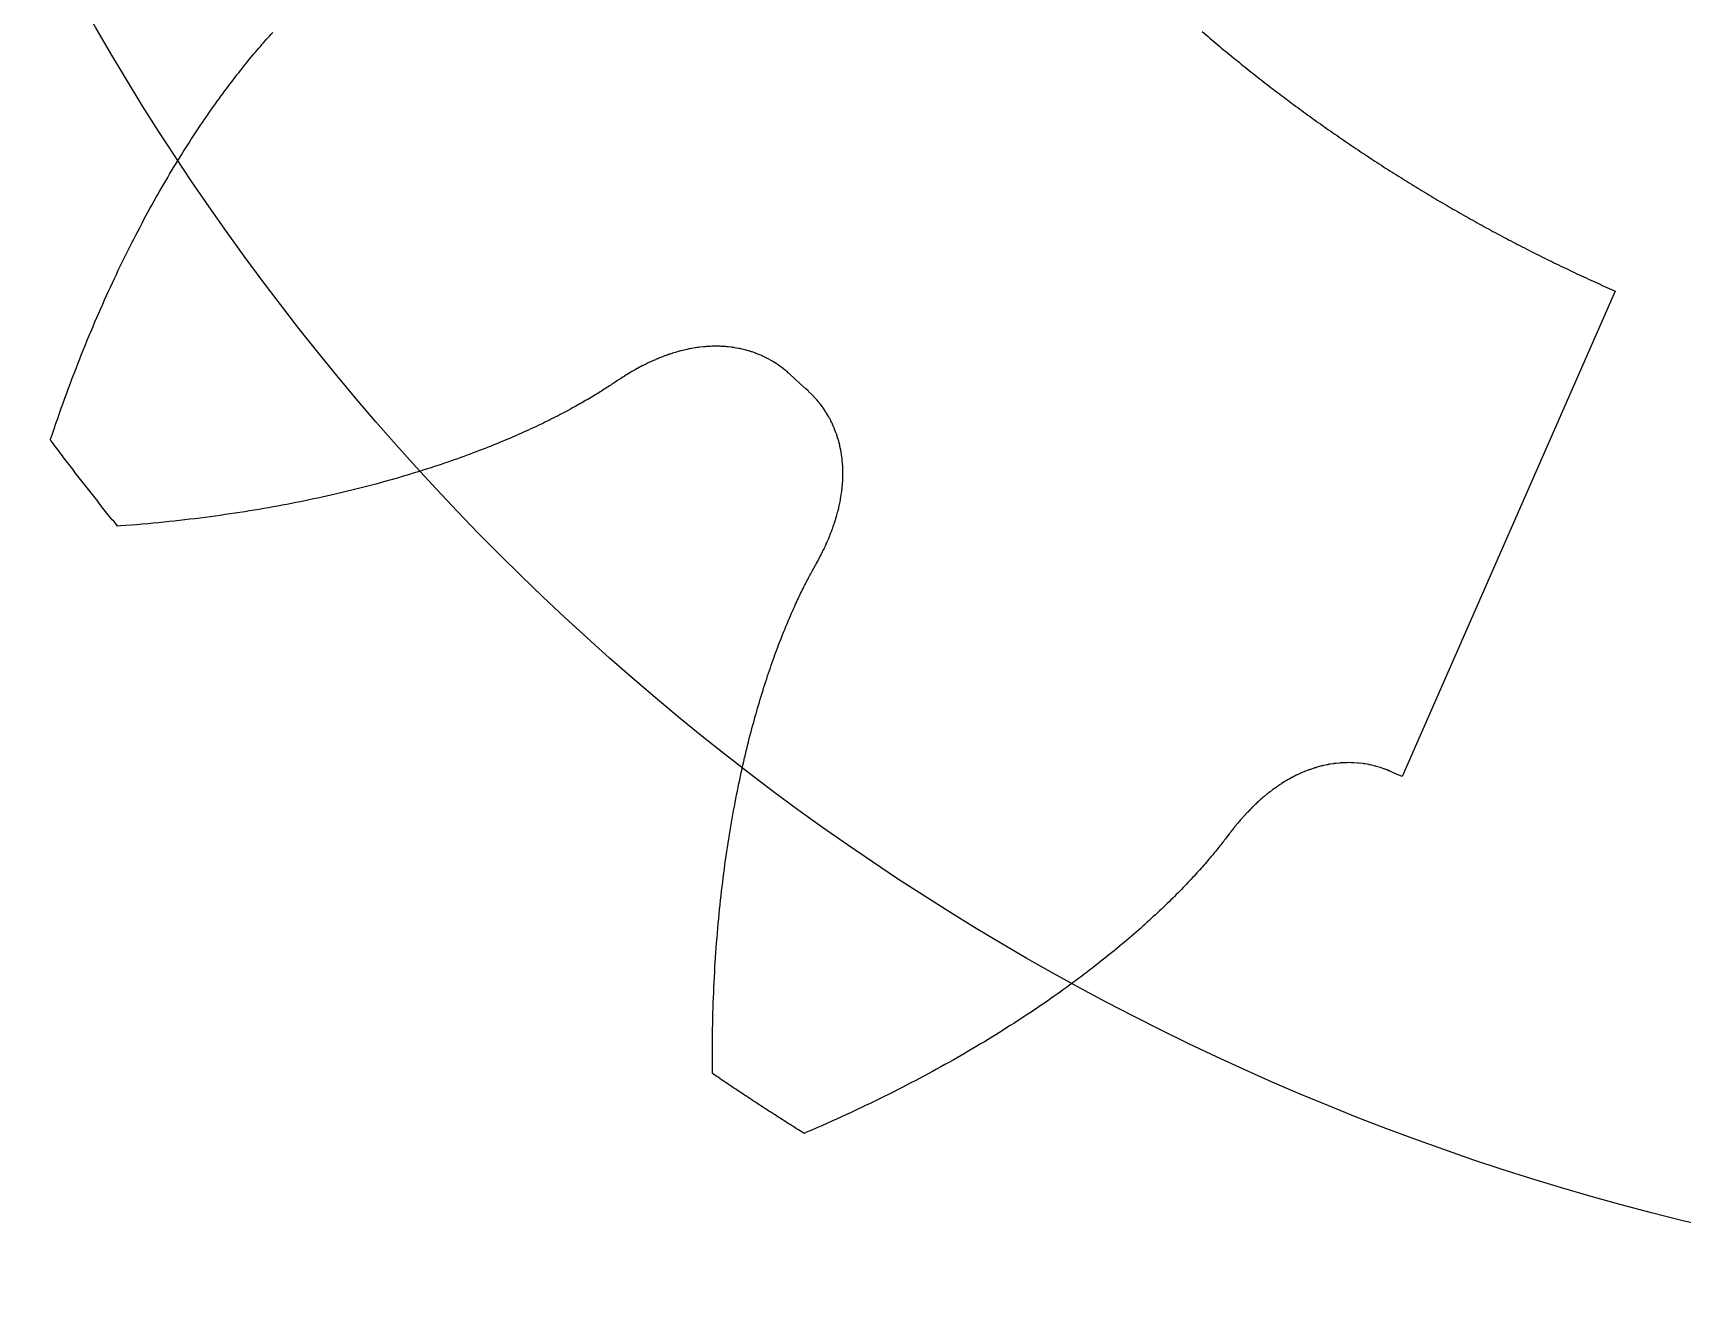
# Model space of a CAD drawing. Extents: x -28.5 to 28.5, y -14.2 to 14.2.
# Drawn here: x 1.53 to 10.86, y -14.25 to -7.12 of the extents above; entities that cross this region are included whole.
import ezdxf

# ---------------------------------------------------------------- set-up
doc = ezdxf.new("R2010")
doc.units = 0

msp = doc.modelspace()

# ---------------------------------------------------------------- linework, layer by layer
at = {"layer": 'GEAR_B'}
msp.add_lwpolyline([(8.14831, -7.11759), (8.15924, -7.12694), (8.17018, -7.13627), (8.18113, -7.14559), (8.1921, -7.15489), (8.20308, -7.16418), (8.21408, -7.17344), (8.22509, -7.18269), (8.23612, -7.19193), (8.24715, -7.20114), (8.25821, -7.21034), (8.26928, -7.21953), (8.28036, -7.22869), (8.29145, -7.23784), (8.30256, -7.24697), (8.31369, -7.25609), (8.32482, -7.26519), (8.33598, -7.27427), (8.34714, -7.28333), (8.35832, -7.29238), (8.36951, -7.3014), (8.38072, -7.31042), (8.39194, -7.31941), (8.40318, -7.32839), (8.41443, -7.33735), (8.42569, -7.34629), (8.43696, -7.35522), (8.44825, -7.36413), (8.45956, -7.37302), (8.47087, -7.38189), (8.4822, -7.39075), (8.49355, -7.39959), (8.50491, -7.40841), (8.51628, -7.41721), (8.52766, -7.426), (8.53906, -7.43477), (8.55047, -7.44352), (8.5619, -7.45225), (8.57333, -7.46097), (8.58479, -7.46967), (8.59625, -7.47835), (8.60773, -7.48702), (8.61922, -7.49566), (8.63073, -7.50429), (8.64224, -7.5129), (8.65377, -7.52149), (8.66532, -7.53007), (8.67688, -7.53863), (8.68845, -7.54717), (8.70003, -7.55569), (8.71163, -7.5642), (8.72324, -7.57268), (8.73486, -7.58115), (8.7465, -7.5896), (8.75815, -7.59804), (8.76981, -7.60645), (8.78148, -7.61485), (8.79317, -7.62323), (8.80487, -7.63159), (8.81658, -7.63993), (8.82831, -7.64826), (8.84005, -7.65657), (8.8518, -7.66486), (8.86356, -7.67313), (8.87534, -7.68138), (8.88713, -7.68962), (8.89893, -7.69784), (8.91075, -7.70604), (8.92257, -7.71422), (8.93441, -7.72238), (8.94626, -7.73052), (8.95813, -7.73865), (8.97001, -7.74676), (8.9819, -7.75485), (8.9938, -7.76292), (9.00571, -7.77098), (9.01764, -7.77901), (9.02958, -7.78703), (9.04153, -7.79503), (9.05349, -7.80301), (9.06547, -7.81097), (9.07746, -7.81891), (9.08946, -7.82684), (9.10147, -7.83475), (9.11349, -7.84263), (9.12553, -7.85051), (9.13758, -7.85836), (9.14964, -7.86619), (9.16171, -7.874), (9.1738, -7.8818), (9.18589, -7.88958), (9.198, -7.89734), (9.21012, -7.90508), (9.22225, -7.9128), (9.2344, -7.9205), (9.24655, -7.92819), (9.25872, -7.93585), (9.2709, -7.9435), (9.28309, -7.95113), (9.29529, -7.95874), (9.30751, -7.96633), (9.31973, -7.9739), (9.33197, -7.98145), (9.34422, -7.98899), (9.35648, -7.99651), (9.36875, -8.004), (9.38104, -8.01148), (9.39333, -8.01894), (9.40564, -8.02638), (9.41796, -8.0338), (9.43029, -8.04121), (9.44263, -8.04859), (9.45498, -8.05595), (9.46734, -8.0633), (9.47972, -8.07063), (9.4921, -8.07794), (9.5045, -8.08522), (9.51691, -8.09249), (9.52933, -8.09975), (9.54176, -8.10698), (9.5542, -8.11419), (9.56665, -8.12138), (9.57912, -8.12856), (9.59159, -8.13571), (9.60408, -8.14285), (9.61657, -8.14997), (9.62908, -8.15707), (9.6416, -8.16414), (9.65413, -8.1712), (9.66667, -8.17824), (9.67922, -8.18527), (9.69178, -8.19227), (9.70435, -8.19925), (9.71693, -8.20621), (9.72953, -8.21316), (9.74213, -8.22008), (9.75475, -8.22699), (9.76737, -8.23387), (9.78001, -8.24074), (9.79265, -8.24759), (9.80531, -8.25441), (9.81798, -8.26122), (9.83066, -8.26801), (9.84334, -8.27478), (9.85604, -8.28153), (9.86875, -8.28826), (9.88147, -8.29497), (9.8942, -8.30166), (9.90694, -8.30834), (9.91969, -8.31499), (9.93245, -8.32162), (9.94522, -8.32823), (9.958, -8.33483), (9.97079, -8.3414), (9.98359, -8.34796), (9.9964, -8.35449), (10.00922, -8.36101), (10.02205, -8.3675), (10.03489, -8.37398), (10.04774, -8.38043), (10.0606, -8.38687), (10.07347, -8.39329), (10.08635, -8.39968), (10.09924, -8.40606), (10.11214, -8.41242), (10.12505, -8.41876), (10.13797, -8.42507), (10.1509, -8.43137), (10.16384, -8.43765), (10.17679, -8.44391), (10.18975, -8.45015), (10.20271, -8.45636), (10.21569, -8.46256), (10.22868, -8.46874), (10.24167, -8.4749), (10.25468, -8.48104), (10.26769, -8.48716), (10.28071, -8.49326), (10.29375, -8.49933), (10.30679, -8.50539), (10.31984, -8.51143), (10.3329, -8.51745), (10.34597, -8.52345), (10.35905, -8.52943), (10.37214, -8.53539), (10.38524, -8.54133), (10.39835, -8.54724), (10.41146, -8.55314), (10.42459, -8.55902), (10.43772, -8.56488), (10.45086, -8.57072), (10.46401, -8.57653), (10.47718, -8.58233), (10.48411, -8.58537), (9.27902, -11.3327), (9.24676, -11.31851), (9.2141, -11.304), (9.20866, -11.30175), (9.20806, -11.30148), (9.20439, -11.29998), (9.1936, -11.2955), (9.19276, -11.2952), (9.18753, -11.29305), (9.18312, -11.29149), (9.18138, -11.29078), (9.16043, -11.28344), (9.15747, -11.28256), (9.15418, -11.28143), (9.13288, -11.2752), (9.13145, -11.27486), (9.12653, -11.27344), (9.12144, -11.27224), (9.12011, -11.27187), (9.09849, -11.26685), (9.09501, -11.26622), (9.09198, -11.26553), (9.07012, -11.26167), (9.06836, -11.26144), (9.06352, -11.26061), (9.0581, -11.25994), (9.05686, -11.25973), (9.03482, -11.2571), (9.03126, -11.25685), (9.02807, -11.25648), (9.00593, -11.25502), (9.00437, -11.25499), (8.99911, -11.25467), (8.99395, -11.2546), (8.99223, -11.2545), (8.97003, -11.25428), (8.96707, -11.2544), (8.96308, -11.25438), (8.95659, -11.25466), (8.95607, -11.25465), (8.94924, -11.25497), (8.94091, -11.25533), (8.94028, -11.25539), (8.9339, -11.25569), (8.92983, -11.25608), (8.92683, -11.25623), (8.90475, -11.25844), (8.90324, -11.25866), (8.89763, -11.25924), (8.89278, -11.25999), (8.89045, -11.26024), (8.86852, -11.26368), (8.86648, -11.26411), (8.86129, -11.26494), (8.85604, -11.26605), (8.85401, -11.26638), (8.83231, -11.27106), (8.83013, -11.27164), (8.82499, -11.27277), (8.81972, -11.2742), (8.81762, -11.27466), (8.79622, -11.28055), (8.79428, -11.28119), (8.78881, -11.28271), (8.78395, -11.28433), (8.78135, -11.28506), (8.76032, -11.29214), (8.75904, -11.29265), (8.75284, -11.29476), (8.74879, -11.29636), (8.74531, -11.29756), (8.7385, -11.30029), (8.73773, -11.30056), (8.72775, -11.3046), (8.7247, -11.30582), (8.72448, -11.30592), (8.71716, -11.30888), (8.71434, -11.31019), (8.70956, -11.31214), (8.70416, -11.31467), (8.70192, -11.31559), (8.68185, -11.32506), (8.68065, -11.3257), (8.6742, -11.32877), (8.6706, -11.33071), (8.66651, -11.33267), (8.66052, -11.33593), (8.65879, -11.33676), (8.63932, -11.34742), (8.63787, -11.3483), (8.63158, -11.35177), (8.62793, -11.35403), (8.62382, -11.35632), (8.61796, -11.35996), (8.61601, -11.36105), (8.59721, -11.37285), (8.59622, -11.37355), (8.58942, -11.37785), (8.58641, -11.37996), (8.58158, -11.38304), (8.57658, -11.38659), (8.57372, -11.38842), (8.56673, -11.39342), (8.56583, -11.394), (8.54781, -11.40696), (8.5461, -11.40833), (8.53993, -11.4128), (8.53642, -11.41562), (8.53203, -11.41883), (8.52673, -11.42311), (8.52409, -11.42505), (8.51701, -11.43081), (8.51613, -11.43147), (8.49897, -11.44554), (8.49751, -11.44687), (8.49104, -11.45221), (8.48798, -11.45501), (8.48308, -11.45908), (8.47844, -11.46335), (8.4751, -11.46614), (8.46889, -11.4719), (8.46711, -11.4734), (8.45933, -11.48065), (8.45909, -11.48086), (8.45603, -11.48372), (8.45087, -11.48854), (8.4505, -11.48892), (8.4429, -11.49605), (8.44114, -11.49788), (8.43492, -11.50375), (8.43177, -11.50704), (8.42692, -11.51165), (8.4224, -11.5164), (8.41891, -11.51975), (8.41303, -11.52598), (8.41088, -11.52805), (8.40365, -11.53575), (8.40284, -11.53654), (8.38771, -11.55277), (8.38673, -11.55393), (8.37971, -11.56152), (8.37755, -11.56409), (8.37171, -11.57045), (8.36837, -11.57446), (8.36369, -11.57959), (8.3592, -11.58503), (8.35567, -11.58892), (8.35003, -11.5958), (8.34764, -11.59845), (8.34086, -11.60678), (8.33961, -11.60817), (8.33169, -11.61796), (8.33158, -11.6181), (8.33011, -11.61993), (8.32566, -11.62543), (8.32494, -11.62636), (8.31768, -11.6354), (8.31477, -11.63922), (8.3097, -11.64557), (8.30461, -11.6523), (8.30173, -11.65594), (8.29447, -11.66559), (8.29375, -11.66651), (8.28953, -11.67216), (8.2848, -11.67845), (8.27996, -11.68484), (8.275, -11.69134), (8.26992, -11.69795), (8.26472, -11.70466), (8.2594, -11.71148), (8.25396, -11.71841), (8.2484, -11.72544), (8.24272, -11.73257), (8.23691, -11.73981), (8.23098, -11.74715), (8.22492, -11.75459), (8.21874, -11.76213), (8.21243, -11.76977), (8.20599, -11.77751), (8.19943, -11.78534), (8.19274, -11.79328), (8.18591, -11.80131), (8.17896, -11.80943), (8.17188, -11.81766), (8.16466, -11.82597), (8.15732, -11.83438), (8.14983, -11.84288), (8.14222, -11.85148), (8.13447, -11.86016), (8.12658, -11.86893), (8.11856, -11.8778), (8.1104, -11.88675), (8.10211, -11.89578), (8.09367, -11.90491), (8.0851, -11.91412), (8.07639, -11.92342), (8.06753, -11.9328), (8.05854, -11.94226), (8.0494, -11.9518), (8.04013, -11.96143), (8.0307, -11.97114), (8.02114, -11.98092), (8.01143, -11.99079), (8.00157, -12.00073), (7.99157, -12.01075), (7.98142, -12.02084), (7.97113, -12.03102), (7.96069, -12.04126), (7.95009, -12.05158), (7.93935, -12.06197), (7.92846, -12.07243), (7.91742, -12.08296), (7.90623, -12.09357), (7.89489, -12.10424), (7.8834, -12.11498), (7.87175, -12.12578), (7.85995, -12.13665), (7.84799, -12.14759), (7.83588, -12.15859), (7.82362, -12.16965), (7.8112, -12.18078), (7.79862, -12.19197), (7.78589, -12.20321), (7.773, -12.21452), (7.75995, -12.22588), (7.74674, -12.23731), (7.73337, -12.24878), (7.71985, -12.26032), (7.70616, -12.2719), (7.69231, -12.28355), (7.6783, -12.29524), (7.66413, -12.30699), (7.6498, -12.31878), (7.6353, -12.33063), (7.62064, -12.34252), (7.60582, -12.35446), (7.59083, -12.36645), (7.57568, -12.37848), (7.56036, -12.39056), (7.54487, -12.40268), (7.52922, -12.41484), (7.5134, -12.42705), (7.49742, -12.43929), (7.48126, -12.45158), (7.46494, -12.4639), (7.44845, -12.47626), (7.43179, -12.48866), (7.41496, -12.50109), (7.39796, -12.51356), (7.38079, -12.52606), (7.36345, -12.53859), (7.34594, -12.55115), (7.32825, -12.56374), (7.31039, -12.57636), (7.29236, -12.58901), (7.27416, -12.60169), (7.25578, -12.61439), (7.23723, -12.62712), (7.21851, -12.63987), (7.19961, -12.65264), (7.18053, -12.66544), (7.16128, -12.67825), (7.14185, -12.69109), (7.12225, -12.70394), (7.10247, -12.71681), (7.08251, -12.7297), (7.06238, -12.7426), (7.04207, -12.75552), (7.02158, -12.76845), (7.00091, -12.78139), (6.98006, -12.79434), (6.95904, -12.80731), (6.93783, -12.82028), (6.91645, -12.83325), (6.89488, -12.84624), (6.87314, -12.85923), (6.85121, -12.87222), (6.8291, -12.88522), (6.80682, -12.89822), (6.78435, -12.91122), (6.7617, -12.92422), (6.73886, -12.93722), (6.71585, -12.95021), (6.69265, -12.96321), (6.66927, -12.9762), (6.64571, -12.98918), (6.62196, -13.00215), (6.59803, -13.01512), (6.57391, -13.02808), (6.54962, -13.04103), (6.52513, -13.05396), (6.50047, -13.06689), (6.47562, -13.0798), (6.45058, -13.0927), (6.42536, -13.10558), (6.39995, -13.11844), (6.37436, -13.13128), (6.34858, -13.14411), (6.32262, -13.15691), (6.29647, -13.1697), (6.27014, -13.18246), (6.24361, -13.19519), (6.21691, -13.20791), (6.19001, -13.22059), (6.16293, -13.23325), (6.13566, -13.24588), (6.10821, -13.25848), (6.08057, -13.27105), (6.05274, -13.28359), (6.02472, -13.29609), (5.99652, -13.30856), (5.96813, -13.321), (5.93955, -13.3334), (5.91078, -13.34576), (5.89614, -13.35199), (5.89535, -13.35149), (5.88511, -13.34508), (5.87488, -13.33866), (5.86465, -13.33223), (5.85443, -13.3258), (5.84421, -13.31935), (5.834, -13.3129), (5.82379, -13.30644), (5.81358, -13.29998), (5.80339, -13.2935), (5.79319, -13.28702), (5.783, -13.28053), (5.77282, -13.27403), (5.76264, -13.26753), (5.75247, -13.26101), (5.7423, -13.25449), (5.73214, -13.24796), (5.72198, -13.24142), (5.71182, -13.23488), (5.70168, -13.22833), (5.69153, -13.22177), (5.68139, -13.2152), (5.67126, -13.20862), (5.66113, -13.20204), (5.65101, -13.19545), (5.64089, -13.18885), (5.63078, -13.18224), (5.62067, -13.17563), (5.61057, -13.169), (5.60047, -13.16237), (5.59037, -13.15574), (5.58029, -13.14909), (5.5702, -13.14244), (5.56013, -13.13578), (5.55005, -13.12911), (5.53999, -13.12243), (5.52992, -13.11575), (5.51987, -13.10905), (5.50982, -13.10235), (5.49977, -13.09565), (5.48973, -13.08893), (5.47969, -13.08221), (5.46966, -13.07548), (5.45963, -13.06874), (5.44961, -13.06199), (5.4396, -13.05524), (5.42959, -13.04848), (5.41958, -13.04171), (5.40958, -13.03493), (5.39958, -13.02815), (5.38959, -13.02136), (5.37961, -13.01456), (5.37831, -13.01367), (5.37825, -13.00934), (5.37798, -12.97797), (5.37781, -12.94676), (5.37775, -12.91571), (5.3778, -12.88481), (5.37796, -12.85407), (5.37823, -12.82349), (5.3786, -12.79307), (5.37907, -12.76281), (5.37964, -12.73271), (5.38032, -12.70276), (5.3811, -12.67298), (5.38197, -12.64336), (5.38295, -12.61389), (5.38402, -12.58459), (5.38519, -12.55545), (5.38645, -12.52647), (5.38781, -12.49765), (5.38926, -12.469), (5.3908, -12.4405), (5.39243, -12.41217), (5.39415, -12.38401), (5.39596, -12.356), (5.39785, -12.32816), (5.39983, -12.30048), (5.4019, -12.27297), (5.40405, -12.24562), (5.40628, -12.21844), (5.40859, -12.19142), (5.41099, -12.16456), (5.41346, -12.13787), (5.41601, -12.11135), (5.41864, -12.08499), (5.42135, -12.0588), (5.42413, -12.03277), (5.42698, -12.00691), (5.4299, -11.98122), (5.4329, -11.95569), (5.43597, -11.93033), (5.4391, -11.90514), (5.44231, -11.88011), (5.44558, -11.85525), (5.44891, -11.83056), (5.45231, -11.80604), (5.45578, -11.78168), (5.4593, -11.75749), (5.46289, -11.73347), (5.46654, -11.70962), (5.47024, -11.68594), (5.47401, -11.66242), (5.47783, -11.63908), (5.48171, -11.6159), (5.48564, -11.59289), (5.48962, -11.57005), (5.49366, -11.54738), (5.49774, -11.52488), (5.50188, -11.50255), (5.50607, -11.48038), (5.5103, -11.45839), (5.51458, -11.43656), (5.51891, -11.41491), (5.52327, -11.39342), (5.52769, -11.37211), (5.53214, -11.35096), (5.53664, -11.32998), (5.54117, -11.30917), (5.54574, -11.28854), (5.55036, -11.26807), (5.555, -11.24777), (5.55968, -11.22764), (5.5644, -11.20768), (5.56915, -11.18789), (5.57393, -11.16827), (5.57874, -11.14882), (5.58358, -11.12954), (5.58845, -11.11042), (5.59335, -11.09148), (5.59827, -11.07271), (5.60322, -11.05411), (5.60819, -11.03567), (5.61319, -11.01741), (5.61821, -10.99931), (5.62324, -10.98138), (5.6283, -10.96363), (5.63338, -10.94604), (5.63847, -10.92862), (5.64358, -10.91137), (5.6487, -10.89428), (5.65384, -10.87737), (5.65899, -10.86062), (5.66415, -10.84405), (5.66932, -10.82764), (5.6745, -10.8114), (5.67969, -10.79532), (5.68489, -10.77942), (5.69009, -10.76368), (5.6953, -10.74811), (5.70051, -10.73271), (5.70573, -10.71747), (5.71094, -10.70241), (5.71616, -10.6875), (5.72138, -10.67277), (5.72659, -10.6582), (5.7318, -10.6438), (5.73701, -10.62956), (5.74221, -10.61549), (5.74741, -10.60159), (5.7526, -10.58785), (5.75778, -10.57427), (5.76296, -10.56086), (5.76812, -10.54762), (5.77327, -10.53454), (5.77841, -10.52162), (5.78353, -10.50887), (5.78864, -10.49629), (5.79374, -10.48386), (5.79881, -10.4716), (5.80387, -10.4595), (5.80891, -10.44757), (5.81393, -10.43579), (5.81893, -10.42418), (5.82391, -10.41273), (5.82886, -10.40145), (5.83379, -10.39032), (5.8387, -10.37936), (5.84357, -10.36855), (5.84842, -10.35791), (5.85324, -10.34742), (5.85804, -10.3371), (5.8628, -10.32693), (5.86752, -10.31693), (5.87222, -10.30708), (5.87688, -10.29739), (5.88151, -10.28786), (5.8861, -10.27848), (5.89066, -10.26927), (5.89517, -10.26021), (5.89965, -10.2513), (5.90409, -10.24255), (5.90848, -10.23396), (5.91284, -10.22553), (5.91715, -10.21724), (5.92141, -10.20912), (5.92563, -10.20114), (5.92981, -10.19332), (5.93393, -10.18566), (5.93801, -10.17814), (5.94204, -10.17078), (5.94602, -10.16357), (5.94995, -10.15651), (5.95383, -10.1496), (5.96113, -10.13669), (5.96228, -10.13453), (5.96753, -10.12517), (5.9703, -10.11994), (5.97376, -10.11373), (5.97812, -10.1054), (5.9798, -10.10237), (5.99004, -10.08268), (5.99037, -10.08195), (5.99583, -10.07137), (5.99687, -10.0691), (6.00145, -10.06014), (6.00317, -10.05632), (6.00688, -10.04899), (6.00928, -10.04362), (6.01214, -10.03793), (6.0152, -10.031), (6.01722, -10.02695), (6.02094, -10.01847), (6.02213, -10.01606), (6.02649, -10.00601), (6.02686, -10.00526), (6.03562, -9.98487), (6.03625, -9.98317), (6.0401, -9.97413), (6.04137, -9.97069), (6.04441, -9.96348), (6.0463, -9.95829), (6.04854, -9.95292), (6.05104, -9.94598), (6.0525, -9.94245), (6.0556, -9.93375), (6.05629, -9.93208), (6.06367, -9.91115), (6.06397, -9.91013), (6.06721, -9.90085), (6.06808, -9.8979), (6.07058, -9.89064), (6.072, -9.88575), (6.07378, -9.88054), (6.07574, -9.8737), (6.07681, -9.87053), (6.0793, -9.86174), (6.07967, -9.86062), (6.08564, -9.83924), (6.08606, -9.83739), (6.08826, -9.82941), (6.08915, -9.82544), (6.09071, -9.81969), (6.09205, -9.81359), (6.09299, -9.81006), (6.09477, -9.80184), (6.09511, -9.80054), (6.09972, -9.77883), (6.10002, -9.77692), (6.10159, -9.7694), (6.10226, -9.7652), (6.1033, -9.76008), (6.10431, -9.75357), (6.10485, -9.75086), (6.10618, -9.74205), (6.10624, -9.74175), (6.10683, -9.73772), (6.10815, -9.72891), (6.10822, -9.72824), (6.10946, -9.71979), (6.10976, -9.71666), (6.1106, -9.71078), (6.11113, -9.70519), (6.11159, -9.70188), (6.11231, -9.69383), (6.11241, -9.6931), (6.11325, -9.68339), (6.11357, -9.67978), (6.11358, -9.6795), (6.11431, -9.67098), (6.11442, -9.6681), (6.1149, -9.6623), (6.11508, -9.65682), (6.11533, -9.65374), (6.11557, -9.64564), (6.11559, -9.64529), (6.11572, -9.64059), (6.11598, -9.63155), (6.11597, -9.63087), (6.11617, -9.6231), (6.11609, -9.61967), (6.11621, -9.61476), (6.11604, -9.6086), (6.11608, -9.60654), (6.11541, -9.58436), (6.11526, -9.58249), (6.11505, -9.57626), (6.11466, -9.57154), (6.11454, -9.56828), (6.11388, -9.56071), (6.11387, -9.56043), (6.11354, -9.55676), (6.11262, -9.54617), (6.11251, -9.54537), (6.11188, -9.53832), (6.11135, -9.53456), (6.11098, -9.53059), (6.11001, -9.52388), (6.10993, -9.52299), (6.1082, -9.51129), (6.10782, -9.50862), (6.10778, -9.50842), (6.10669, -9.50103), (6.10605, -9.49779), (6.10541, -9.49356), (6.10415, -9.48729), (6.10398, -9.48621), (6.10111, -9.47222), (6.10102, -9.4718), (6.10102, -9.47177), (6.09952, -9.46447), (6.09871, -9.46134), (6.09786, -9.45727), (6.09624, -9.45105), (6.09605, -9.45019), (6.09312, -9.43912), (6.09225, -9.43579), (6.09218, -9.43555), (6.09037, -9.42874), (6.08929, -9.42535), (6.08834, -9.42181), (6.08624, -9.41529), (6.08617, -9.41501), (6.08501, -9.41145), (6.08154, -9.40069), (6.08123, -9.39988), (6.07929, -9.39391), (6.07777, -9.38994), (6.07689, -9.38727), (6.06891, -9.36656), (6.06818, -9.36491), (6.06629, -9.36007), (6.06414, -9.35527), (6.06353, -9.35372), (6.0544, -9.3335), (6.05301, -9.3308), (6.05142, -9.32731), (6.04841, -9.32147), (6.04831, -9.32126), (6.04687, -9.3185), (6.04123, -9.30759), (6.04076, -9.30679), (6.03805, -9.30158), (6.03576, -9.29767), (6.03472, -9.2957), (6.02344, -9.27659), (6.022, -9.27441), (6.0199, -9.27089), (6.01644, -9.26567), (6.01623, -9.26532), (6.01324, -9.26086), (6.00763, -9.2524), (6.00717, -9.25177), (6.00389, -9.24688), (6.00122, -9.24329), (6.00001, -9.24149), (5.98671, -9.22372), (5.98495, -9.2216), (5.98264, -9.21853), (5.97848, -9.21354), (5.97843, -9.21347), (5.97768, -9.21259), (5.96842, -9.20149), (5.96767, -9.20068), (5.96415, -9.19648), (5.96084, -9.19292), (5.95974, -9.19162), (5.94459, -9.17541), (5.94224, -9.17313), (5.93999, -9.17074), (5.924, -9.15535), (5.92129, -9.15287), (5.91921, -9.15088), (5.90633, -9.13917), (5.87448, -9.10998), (5.84274, -9.08069), (5.81655, -9.05637), (5.81214, -9.05247), (5.81166, -9.05202), (5.80868, -9.04941), (5.79993, -9.04167), (5.79923, -9.04111), (5.79498, -9.03738), (5.79132, -9.03447), (5.7899, -9.03324), (5.77247, -9.01949), (5.76995, -9.0177), (5.76722, -9.01556), (5.74909, -9.00276), (5.74784, -9.00197), (5.74365, -8.99903), (5.73923, -8.99624), (5.73809, -8.99545), (5.71927, -8.98369), (5.71618, -8.98196), (5.71354, -8.98033), (5.69412, -8.96957), (5.69253, -8.96879), (5.68823, -8.96643), (5.68331, -8.96404), (5.68221, -8.96343), (5.66222, -8.95379), (5.65893, -8.9524), (5.65604, -8.95102), (5.63557, -8.94244), (5.6341, -8.94191), (5.62923, -8.9399), (5.62438, -8.93816), (5.62278, -8.9375), (5.60186, -8.93009), (5.59902, -8.92924), (5.59525, -8.92792), (5.58902, -8.92608), (5.58853, -8.92591), (5.58197, -8.92399), (5.57397, -8.92163), (5.57335, -8.92148), (5.56723, -8.91969), (5.56325, -8.91874), (5.56036, -8.91791), (5.53876, -8.91282), (5.53726, -8.91255), (5.53176, -8.91127), (5.52693, -8.9104), (5.52465, -8.90988), (5.50279, -8.90602), (5.50072, -8.90576), (5.49555, -8.90486), (5.49021, -8.90421), (5.48819, -8.90387), (5.46615, -8.90124), (5.46389, -8.90108), (5.45867, -8.90048), (5.45323, -8.90012), (5.45108, -8.89988), (5.42893, -8.8985), (5.42689, -8.89847), (5.42122, -8.89814), (5.4161, -8.89809), (5.4134, -8.89794), (5.39121, -8.89781), (5.38984, -8.89787), (5.38329, -8.89785), (5.37894, -8.89806), (5.37525, -8.89806), (5.36793, -8.89843), (5.36711, -8.89843), (5.35636, -8.89901), (5.35309, -8.89918), (5.35284, -8.8992), (5.34495, -8.89963), (5.34186, -8.89995), (5.33671, -8.90024), (5.33078, -8.90088), (5.32837, -8.90102), (5.30631, -8.90346), (5.30496, -8.90368), (5.29787, -8.90449), (5.29383, -8.90515), (5.28933, -8.90568), (5.2826, -8.90681), (5.28069, -8.90704), (5.25882, -8.9108), (5.25716, -8.91117), (5.25009, -8.9124), (5.2459, -8.91335), (5.24127, -8.91418), (5.23455, -8.91573), (5.23235, -8.91613), (5.21074, -8.92118), (5.20957, -8.92152), (5.20174, -8.92338), (5.19821, -8.9244), (5.19265, -8.92574), (5.18677, -8.92747), (5.18346, -8.92828), (5.17523, -8.93073), (5.17419, -8.93099), (5.15294, -8.9374), (5.15087, -8.93814), (5.14359, -8.94036), (5.13935, -8.94189), (5.13416, -8.9435), (5.12775, -8.94583), (5.12463, -8.94681), (5.11606, -8.94996), (5.11502, -8.95029), (5.09422, -8.95804), (5.0924, -8.95882), (5.08455, -8.96177), (5.08075, -8.96342), (5.07479, -8.96568), (5.06902, -8.96821), (5.06495, -8.96977), (5.05721, -8.97319), (5.05503, -8.97404), (5.04532, -8.97837), (5.04503, -8.97849), (5.04121, -8.9802), (5.03476, -8.98308), (5.03428, -8.98332), (5.02479, -8.9876), (5.02252, -8.98876), (5.01474, -8.99229), (5.01069, -8.99438), (5.0046, -8.99717), (4.99879, -9.0002), (4.99439, -9.00223), (4.98681, -9.0062), (4.98411, -9.00747), (4.97476, -9.01241), (4.97375, -9.01289), (4.95416, -9.02333), (4.95286, -9.02411), (4.94376, -9.029), (4.94088, -9.03074), (4.93329, -9.03485), (4.92884, -9.03756), (4.92274, -9.04089), (4.91673, -9.04458), (4.91213, -9.04711), (4.90455, -9.05179), (4.90144, -9.05352), (4.89232, -9.0592), (4.89068, -9.06011), (4.88002, -9.0668), (4.87986, -9.06689), (4.87788, -9.06814), (4.87188, -9.0719), (4.87091, -9.07255), (4.8611, -9.07874), (4.85711, -9.08141), (4.85025, -9.08577), (4.84325, -9.09048), (4.83934, -9.09299), (4.82935, -9.09976), (4.82837, -9.10039), (4.82254, -9.10437), (4.81603, -9.10878), (4.80937, -9.11325), (4.80257, -9.11779), (4.79562, -9.12239), (4.78852, -9.12705), (4.78128, -9.13178), (4.77388, -9.13656), (4.76634, -9.1414), (4.75865, -9.14631), (4.7508, -9.15126), (4.74281, -9.15628), (4.73467, -9.16135), (4.72637, -9.16647), (4.71792, -9.17165), (4.70932, -9.17688), (4.70057, -9.18216), (4.69167, -9.18749), (4.68261, -9.19288), (4.67339, -9.1983), (4.66402, -9.20378), (4.6545, -9.2093), (4.64482, -9.21487), (4.63498, -9.22048), (4.62499, -9.22614), (4.61484, -9.23183), (4.60453, -9.23757), (4.59407, -9.24335), (4.58344, -9.24917), (4.57266, -9.25502), (4.56172, -9.26091), (4.55062, -9.26684), (4.53936, -9.2728), (4.52795, -9.2788), (4.51637, -9.28483), (4.50463, -9.29089), (4.49272, -9.29698), (4.48066, -9.3031), (4.46844, -9.30925), (4.45605, -9.31543), (4.4435, -9.32164), (4.43079, -9.32786), (4.41791, -9.33412), (4.40487, -9.3404), (4.39167, -9.34669), (4.3783, -9.35301), (4.36477, -9.35936), (4.35107, -9.36571), (4.33721, -9.37209), (4.32318, -9.37849), (4.30899, -9.3849), (4.29463, -9.39132), (4.28011, -9.39776), (4.26541, -9.40421), (4.25056, -9.41067), (4.23553, -9.41714), (4.22034, -9.42363), (4.20498, -9.43012), (4.18945, -9.43661), (4.17376, -9.44312), (4.15789, -9.44962), (4.14186, -9.45613), (4.12566, -9.46265), (4.10929, -9.46917), (4.09275, -9.47568), (4.07604, -9.4822), (4.05917, -9.48871), (4.04212, -9.49522), (4.0249, -9.50173), (4.00751, -9.50823), (3.98996, -9.51473), (3.97223, -9.52122), (3.95433, -9.5277), (3.93626, -9.53417), (3.91802, -9.54063), (3.89961, -9.54708), (3.88103, -9.55352), (3.86228, -9.55994), (3.84336, -9.56635), (3.82426, -9.57274), (3.80499, -9.57911), (3.78555, -9.58547), (3.76594, -9.5918), (3.74616, -9.59812), (3.72621, -9.60441), (3.70608, -9.61068), (3.68578, -9.61693), (3.66531, -9.62315), (3.64467, -9.62935), (3.62385, -9.63552), (3.60286, -9.64166), (3.5817, -9.64776), (3.56037, -9.65384), (3.53886, -9.65989), (3.51718, -9.66591), (3.49533, -9.67189), (3.47331, -9.67783), (3.45111, -9.68374), (3.42874, -9.68961), (3.4062, -9.69544), (3.38349, -9.70123), (3.3606, -9.70698), (3.33754, -9.71269), (3.31431, -9.71836), (3.2909, -9.72398), (3.26733, -9.72956), (3.24357, -9.73508), (3.21965, -9.74057), (3.19556, -9.746), (3.17129, -9.75138), (3.14685, -9.75671), (3.12224, -9.76199), (3.09745, -9.76722), (3.07249, -9.77239), (3.04736, -9.7775), (3.02206, -9.78256), (2.99659, -9.78756), (2.97095, -9.7925), (2.94513, -9.79738), (2.91914, -9.8022), (2.89298, -9.80696), (2.86665, -9.81165), (2.84015, -9.81628), (2.81347, -9.82084), (2.78663, -9.82533), (2.75961, -9.82976), (2.73243, -9.83412), (2.70507, -9.8384), (2.67755, -9.84262), (2.64985, -9.84676), (2.62198, -9.85083), (2.59395, -9.85482), (2.56574, -9.85874), (2.53736, -9.86258), (2.50882, -9.86634), (2.4801, -9.87002), (2.45122, -9.87362), (2.42217, -9.87714), (2.39295, -9.88057), (2.36356, -9.88392), (2.33401, -9.88719), (2.30428, -9.89037), (2.27439, -9.89346), (2.24433, -9.89646), (2.21411, -9.89938), (2.18371, -9.9022), (2.15316, -9.90493), (2.12243, -9.90757), (2.09154, -9.91011), (2.06049, -9.91256), (2.02926, -9.91491), (2.01339, -9.91605), (2.0064, -9.90741), (1.99881, -9.89802), (1.99122, -9.88862), (1.98364, -9.87922), (1.97607, -9.86981), (1.9685, -9.86039), (1.96094, -9.85097), (1.95339, -9.84154), (1.94584, -9.8321), (1.93831, -9.82266), (1.93078, -9.81322), (1.92325, -9.80377), (1.91574, -9.79431), (1.90823, -9.78484), (1.90073, -9.77538), (1.89323, -9.7659), (1.88575, -9.75642), (1.87827, -9.74693), (1.8708, -9.73744), (1.86333, -9.72795), (1.85587, -9.71844), (1.84842, -9.70893), (1.84098, -9.69942), (1.83354, -9.6899), (1.82612, -9.68037), (1.81869, -9.67084), (1.81128, -9.6613), (1.80387, -9.65176), (1.79647, -9.64221), (1.78908, -9.63266), (1.7817, -9.6231), (1.77432, -9.61353), (1.76695, -9.60396), (1.75959, -9.59438), (1.75223, -9.5848), (1.74489, -9.57521), (1.73755, -9.56561), (1.73021, -9.55602), (1.72289, -9.54641), (1.71557, -9.5368), (1.70826, -9.52718), (1.70095, -9.51756), (1.69366, -9.50793), (1.68637, -9.4983), (1.67909, -9.48866), (1.67181, -9.47902), (1.66455, -9.46937), (1.65729, -9.45971), (1.65004, -9.45005), (1.64279, -9.44038), (1.63555, -9.43071), (1.63347, -9.42792), (1.63482, -9.4238), (1.64475, -9.39405), (1.65472, -9.36447), (1.66475, -9.33509), (1.67483, -9.30588), (1.68496, -9.27686), (1.69514, -9.24802), (1.70537, -9.21937), (1.71564, -9.1909), (1.72596, -9.16261), (1.73632, -9.13451), (1.74673, -9.1066), (1.75718, -9.07886), (1.76766, -9.05131), (1.77819, -9.02395), (1.78876, -8.99676), (1.79936, -8.96976), (1.81, -8.94295), (1.82068, -8.91631), (1.83139, -8.88987), (1.84213, -8.8636), (1.8529, -8.83752), (1.8637, -8.81162), (1.87454, -8.7859), (1.8854, -8.76036), (1.89629, -8.73501), (1.9072, -8.70984), (1.91814, -8.68486), (1.9291, -8.66005), (1.94008, -8.63543), (1.95109, -8.61099), (1.96212, -8.58673), (1.97316, -8.56265), (1.98422, -8.53876), (1.9953, -8.51505), (2.0064, -8.49151), (2.01751, -8.46816), (2.02863, -8.44499), (2.03976, -8.422), (2.05091, -8.39919), (2.06207, -8.37656), (2.07323, -8.35411), (2.0844, -8.33184), (2.09558, -8.30975), (2.10677, -8.28784), (2.11796, -8.2661), (2.12915, -8.24455), (2.14034, -8.22318), (2.15154, -8.20198), (2.16273, -8.18096), (2.17393, -8.16012), (2.18512, -8.13946), (2.19631, -8.11897), (2.20749, -8.09866), (2.21867, -8.07853), (2.22984, -8.05858), (2.24101, -8.0388), (2.25216, -8.01919), (2.26331, -7.99977), (2.27444, -7.98051), (2.28556, -7.96144), (2.29667, -7.94253), (2.30777, -7.9238), (2.31885, -7.90525), (2.32991, -7.88687), (2.34096, -7.86866), (2.35198, -7.85063), (2.36299, -7.83276), (2.37398, -7.81507), (2.38494, -7.79755), (2.39588, -7.78021), (2.4068, -7.76303), (2.41769, -7.74603), (2.42856, -7.72919), (2.4394, -7.71253), (2.45021, -7.69603), (2.46099, -7.67971), (2.47175, -7.66355), (2.48247, -7.64756), (2.49315, -7.63174), (2.50381, -7.61609), (2.51443, -7.6006), (2.52502, -7.58528), (2.53556, -7.57013), (2.54608, -7.55514), (2.55655, -7.54031), (2.56698, -7.52566), (2.57737, -7.51116), (2.58772, -7.49683), (2.59803, -7.48267), (2.6083, -7.46866), (2.61852, -7.45482), (2.62869, -7.44115), (2.63882, -7.42763), (2.6489, -7.41427), (2.65893, -7.40108), (2.66891, -7.38804), (2.67884, -7.37517), (2.68872, -7.36245), (2.69855, -7.34989), (2.70832, -7.33749), (2.71804, -7.32525), (2.7277, -7.31316), (2.73731, -7.30123), (2.74685, -7.28946), (2.75634, -7.27784), (2.76578, -7.26638), (2.77515, -7.25507), (2.78445, -7.24391), (2.7937, -7.23291), (2.80288, -7.22206), (2.812, -7.21136), (2.82106, -7.20081), (2.83004, -7.19042), (2.83896, -7.18017), (2.84782, -7.17007), (2.8566, -7.16012), (2.86531, -7.15032), (2.87396, -7.14067), (2.88253, -7.13117), (2.89102, -7.12181)], dxfattribs=at)
at = {"layer": 'PITCH_WORKING'}
msp.add_circle((14.25, 0), 14.25, dxfattribs=at)

doc.saveas('drawing.dxf')
